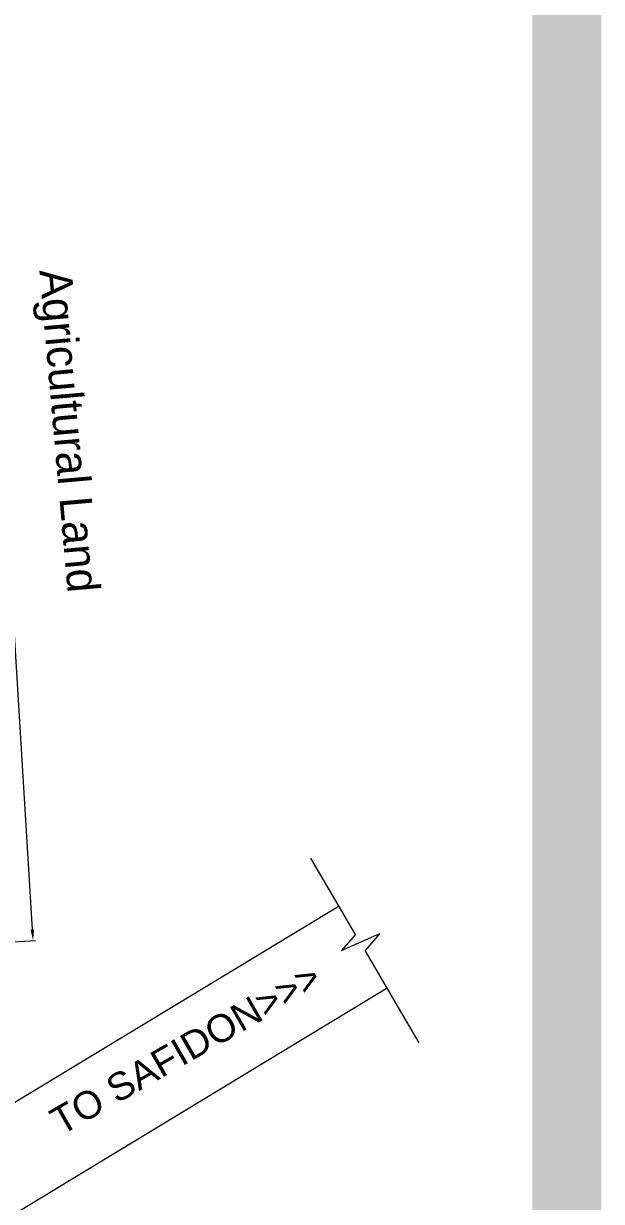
# Model space of a CAD drawing. Header units: millimetres. Extents: x 1898 to 3725, y 783 to 1532.
# Drawn here: x 2142.7 to 2184.6, y 1301.5 to 1386.9 of the extents above; entities that cross this region are included whole.
import ezdxf
from ezdxf.enums import TextEntityAlignment as Align

# ---------------------------------------------------------------- set-up
doc = ezdxf.new("R2010")
doc.units = ezdxf.units.MM
doc.layers.get('Defpoints').update_dxf_attribs({"lineweight": 15})
for name, color, linetype, lineweight in [('DIM', 6, 'Continuous', 18), ('RD', 7, 'Continuous', 18), ('TEXT', 7, 'Continuous', 15)]:
    doc.layers.add(name, color=color, linetype=linetype, lineweight=lineweight)
doc.styles.get("Standard").update_dxf_attribs({"font": 'arial.ttf', "height": 0.2})
doc.styles.add('STYLE9', font='GOTHIC.TTF')
doc.styles.add('Tabrej', font='arial.ttf')
doc.dimstyles.new('Tabrej', dxfattribs={"dimtxt": 4, "dimasz": 0.45, "dimexe": 0.18, "dimexo": 0.0625, "dimgap": 0.09, "dimtad": 0, "dimdec": 3, "dimzin": 0, "dimdsep": 46, "dimtxsty": 'Tabrej', "dimcen": 0, "dimclrd": 256, "dimclre": 256, "dimclrt": 7, "dimaunit": 1, "dimadec": 3, "dimazin": 0, "dimtfac": 1, "dimtdec": 3, "dimtofl": 0, "dimtmove": 0, "dimatfit": 3, "dimfxl": 0, "dimtolj": 1, "dimtzin": 0, "dimlwd": -1, "dimlwe": -1, "dimarcsym": 0})

# ---------------------------------------------------------------- blocks, each defined once
blk = doc.blocks.new('*D91')
at = {"layer": 'Defpoints', "color": 0, "lineweight": 15, "ltscale": 0.05, "transparency": 16777216}
for p in [(2129.656, 1447.421), (2137.42, 1320.055), (2143.396, 1320.42)]:
    blk.add_point(p, dxfattribs=at)
at = {"layer": 'DIM', "ltscale": 0.05, "transparency": 16777216}
for p, q in [((2129.719, 1447.424), (2135.811, 1447.796)), ((2135.68, 1446.986), (2139.358, 1386.651)), ((2143.347, 1321.218), (2139.669, 1381.554)), ((2137.483, 1320.059), (2143.575, 1320.431))]:
    blk.add_line(p, q, dxfattribs=at)
at = {"layer": 'DIM', "lineweight": 15, "ltscale": 0.05, "transparency": 16777216}
for points in [[(2135.813, 1446.994), (2135.547, 1446.978), (2135.632, 1447.785)], [(2143.48, 1321.226), (2143.214, 1321.21), (2143.396, 1320.42)]]:
    blk.add_solid(points, dxfattribs=at)
at = {"layer": 'DIM', "color": 7, "ltscale": 0.05, "transparency": 16777216, "char_height": 1, "attachment_point": 5, "rotation": 273.4883, "style": 'Tabrej'}
for s, insert in [('\\A1;[418\'-8"]', (2138.784, 1384.058)), ('\\A1;127.602', (2140.113, 1384.139))]:
    blk.add_mtext(s, dxfattribs=dict(at, insert=insert))

msp = doc.modelspace()

# ---------------------------------------------------------------- linework, layer by layer
at = {"layer": 'RD'}
for p, q in [((2166.7805, 1320.8651), (2163.5349, 1326.3967)), ((2168.5148, 1320.8979), (2165.7284, 1319.6693)), ((2166.7805, 1320.8651), (2165.7284, 1319.6693)), ((2168.5148, 1320.8979), (2167.4628, 1319.7022)), ((2171.397, 1313.018), (2167.4628, 1319.7022))]:
    msp.add_line(p, q, dxfattribs=at)
for points in [[(2165.5821, 1322.9075), (2120.8562, 1295.8544), (2088.0792, 1275.5074), (2055.4432, 1253.3264)], [(2054.6272, 1244.1424), (2089.5192, 1268.2164), (2127.8902, 1292.0274), (2145.9862, 1303.0044), (2169.0542, 1316.9984)]]:
    msp.add_lwpolyline(points, dxfattribs=at)
msp.add_point((2145.9862, 1303.0044, 100.077), dxfattribs=at)
msp.add_point((2145.9862, 1303.0044, 100.077), dxfattribs=at)
at = {"layer": 'TEXT', "color": 1, "const_width": 5}
msp.add_lwpolyline([(1900.9092, 1157.5133), (1900.9092, 1504.8468), (2182.0967, 1504.8468), (2182.0967, 1157.5133)], close=True, dxfattribs=at)

# ---------------------------------------------------------------- texts
at = {"layer": 'TEXT', "style": 'STYLE9'}
msp.add_text('Agricultural Land', height=2.34375, rotation=275.03907, dxfattribs=at).set_placement((2143.855, 1368.9915))
at = {"layer": 'TEXT', "linetype": 'Continuous'}
msp.add_text('TO SAFIDON>>>', height=2, rotation=29.84178, dxfattribs=at).set_placement((2154.4481, 1312.5892), align=Align.MIDDLE)

# ---------------------------------------------------------------- dimensions: what is measured, and where the dimension line sits
at = {"layer": 'DIM', "ltscale": 0.05}
dim = msp.add_aligned_dim(p1=(2129.6563, 1447.4206), p2=(2137.4202, 1320.0554), distance=5.9864, dimstyle='Tabrej', override={"dimtxt": 1, "dimasz": 0.8, "dimpost": '\\X', "dimarcsym": 1}, dxfattribs=at)
dim.commit()
dim.dimension.update_dxf_attribs({"geometry": '*D91', "text_midpoint": (2139.5136, 1384.1022)})

doc.saveas('drawing.dxf')
